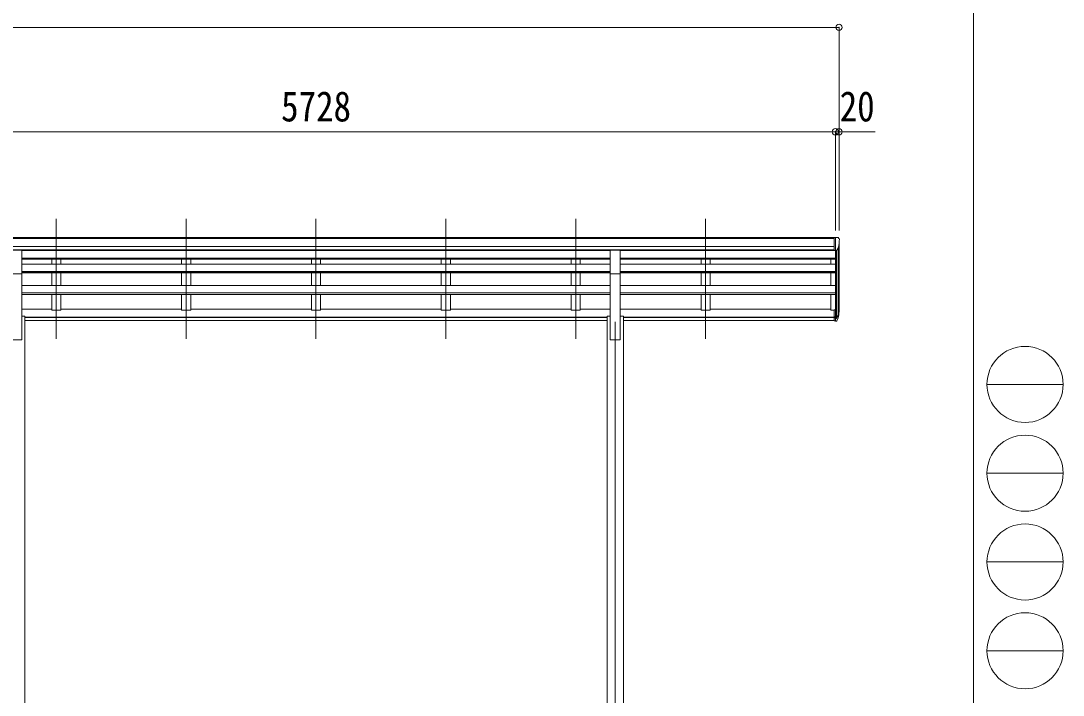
# Model space of a CAD drawing. Units: millimetres at full size. Extents: x -9783 to 9892, y -6828 to 6752.
# Drawn here: x 4144 to 9892, y -2978 to 743 of the extents above; entities that cross this region are included whole.
import ezdxf
from ezdxf.enums import TextEntityAlignment as Align

# ---------------------------------------------------------------- set-up
doc = ezdxf.new("R2010")
doc.units = ezdxf.units.MM
doc.header["$LTSCALE"] = 35
doc.header["$PDMODE"] = 32
doc.header["$PDSIZE"] = 35
for name, color, linetype, lineweight in [('0-1_本体', 4, 'Continuous', 9), ('0-2_部品', 7, 'Continuous', 9), ('0-8_PARTS2', 2, 'Continuous', 9), ('0-A_寸法', 6, 'Continuous', 9), ('F-0_240', 7, 'Continuous', 9)]:
    doc.layers.add(name, color=color, linetype=linetype, lineweight=lineweight)
doc.styles.add('ＭＳ ゴシック', font='')
doc.styles.get('ＭＳ ゴシック').set_extended_font_data('MS Gothic')

msp = doc.modelspace()

# ---------------------------------------------------------------- linework, layer by layer
at = {"layer": '0-1_本体'}
for p, q in [((8629.39, -453.07), (2924.39, -453.07)), ((8629.39, -458.42), (2924.39, -458.42)), ((8629.39, -501.95), (2914.39, -501.96)), ((8651.6, -508.63), (8651.6, -878.34)), ((8655.89, -854.07), (8655.89, -489.83)), ((8629.39, -519.62), (2914.39, -519.62)), ((4149.39, -522.12), (4615.89, -522.12)), ((4149.39, -524.46), (7394.39, -524.46)), ((4149.39, -566.66), (7394.39, -566.66)), ((4149.39, -568.05), (7394.39, -568.05)), ((4149.39, -571.74), (7394.39, -571.74)), ((4314.89, -522), (4314.89, -524.46)), ((4314.89, -571.74), (4314.89, -598.99)), ((4364.89, -522), (4364.89, -524.46)), ((4364.89, -571.74), (4364.89, -598.99)), ((7394.39, -522), (4615.89, -522.12)), ((5030.89, -522), (5030.89, -524.46)), ((5030.89, -571.74), (5030.89, -598.99)), ((5080.89, -522), (5080.89, -524.46)), ((5080.89, -571.74), (5080.89, -598.99)), ((5746.89, -522), (5746.89, -524.46)), ((5746.89, -571.74), (5746.89, -598.99)), ((5796.89, -522), (5796.89, -524.46)), ((5796.89, -571.74), (5796.89, -598.99)), ((6462.89, -522), (6462.89, -524.46)), ((6462.89, -571.74), (6462.89, -598.99)), ((6512.89, -522), (6512.89, -524.46)), ((6512.89, -571.74), (6512.89, -598.99)), ((7178.89, -522), (7178.89, -524.46)), ((7178.89, -571.74), (7178.89, -598.99)), ((7228.89, -522), (7228.89, -524.46)), ((7228.89, -571.74), (7228.89, -598.99)), ((7449.39, -522), (8629.39, -522)), ((8635.89, -524.46), (7449.39, -524.46)), ((8635.89, -566.66), (7449.39, -566.66)), ((8635.89, -568.05), (7449.39, -568.05)), ((8635.89, -571.74), (7449.39, -571.74)), ((7894.89, -522), (7894.89, -524.46)), ((7894.89, -571.74), (7894.89, -598.99)), ((7944.89, -522), (7944.89, -524.46)), ((7944.89, -571.74), (7944.89, -598.99)), ((8610.89, -598.99), (8610.89, -571.74)), ((8635.89, -524.46), (8635.89, -851.9)), ((8641.89, -523.98), (8641.89, -896.34)), ((4149.39, -598.99), (7394.39, -598.99)), ((8635.89, -598.99), (7449.39, -598.99)), ((4149.39, -639.72), (7394.39, -639.72)), ((4149.39, -641.2), (7394.39, -641.2)), ((4149.39, -648.01), (7394.39, -648.01)), ((4149.39, -1017.2), (4149.39, -653.25)), ((4314.89, -648.01), (4314.89, -717.5)), ((4364.89, -648.01), (4364.89, -717.5)), ((5030.89, -648.01), (5030.89, -717.5)), ((5080.89, -648.01), (5080.89, -717.5)), ((5746.89, -648.01), (5746.89, -717.5)), ((5796.89, -648.01), (5796.89, -717.5)), ((6462.89, -648.01), (6462.89, -717.5)), ((6512.89, -648.01), (6512.89, -717.5)), ((7178.89, -648.01), (7178.89, -717.5)), ((7228.89, -648.01), (7228.89, -717.5)), ((7394.39, -1017.2), (7394.39, -653.25)), ((8635.89, -639.72), (7449.39, -639.72)), ((8635.89, -641.2), (7449.39, -641.2)), ((8635.89, -648.01), (7449.39, -648.01)), ((7449.39, -1017.2), (7449.39, -653.25)), ((7894.89, -648.01), (7894.89, -717.5)), ((7944.89, -648.01), (7944.89, -717.5)), ((8610.89, -717.5), (8610.89, -648.01)), ((4149.39, -717.5), (7394.39, -717.5)), ((8635.89, -717.5), (7449.39, -717.5)), ((4149.39, -756.81), (7394.39, -756.81)), ((4149.39, -758.3), (7394.39, -758.3)), ((4149.39, -767.77), (7394.39, -767.77)), ((4314.89, -767.77), (4314.89, -852.73)), ((4364.89, -767.77), (4364.89, -852.73)), ((5030.89, -767.77), (5030.89, -852.73)), ((5080.89, -767.77), (5080.89, -852.73)), ((5746.89, -767.77), (5746.89, -852.73)), ((5796.89, -767.77), (5796.89, -852.73)), ((6462.89, -767.77), (6462.89, -852.73)), ((6512.89, -767.77), (6512.89, -852.73)), ((7178.89, -767.77), (7178.89, -852.73)), ((7228.89, -767.77), (7228.89, -852.73)), ((8635.89, -756.81), (7449.39, -756.81)), ((8635.89, -758.3), (7449.39, -758.3)), ((8635.89, -767.77), (7449.39, -767.77)), ((7894.89, -767.77), (7894.89, -852.73)), ((7944.89, -767.77), (7944.89, -852.73)), ((8610.89, -852.73), (8610.89, -767.77)), ((4149.39, -847.93), (4314.89, -847.93)), ((4314.89, -852.73), (4364.89, -852.73)), ((4364.89, -847.93), (5030.89, -847.93)), ((5030.89, -852.73), (5080.89, -852.73)), ((5746.89, -847.93), (5080.89, -847.93)), ((5746.89, -852.73), (5796.89, -852.73)), ((6462.89, -847.93), (5796.89, -847.93)), ((6462.89, -852.73), (6512.89, -852.73)), ((7178.89, -847.93), (6512.89, -847.93)), ((7178.89, -852.73), (7228.89, -852.73)), ((7394.39, -847.93), (7228.89, -847.93)), ((7894.89, -847.93), (7449.39, -847.93)), ((7894.89, -852.73), (7944.89, -852.73)), ((8610.89, -847.93), (7944.89, -847.93)), ((8629.39, -852.73), (8610.89, -852.73)), ((4167.09, -887.2), (4149.39, -887.2)), ((4167.09, -887.2), (4167.09, -4367.2)), ((4167.09, -892.23), (7376.69, -892.23)), ((4167.09, -893.61), (7376.69, -893.61)), ((4167.09, -910.79), (7376.69, -910.79)), ((7394.39, -887.2), (7376.69, -887.2)), ((7376.69, -887.2), (7376.69, -4367.2)), ((7467.09, -887.2), (7449.39, -887.2)), ((7467.09, -887.2), (7467.09, -4367.2)), ((8629.39, -892.23), (7467.09, -892.23)), ((8629.39, -893.61), (7467.09, -893.61)), ((8629.39, -910.79), (7467.09, -910.79)), ((4149.39, -1017.2), (4094.39, -1017.2)), ((7449.39, -1017.2), (7394.39, -1017.2))]:
    msp.add_line(p, q, dxfattribs=at)
at = {"layer": '0-2_部品', "color": 6}
for p, q in [((2907.89, 131.16), (8635.89, 131.16)), ((8635.89, 131.16), (8655.89, 131.16))]:
    msp.add_line(p, q, dxfattribs=at)
at = {"layer": '0-2_部品'}
for p, q in [((8629.39, -451.47), (8619.39, -451.56)), ((8619.39, -453.07), (8619.39, -451.56)), ((8629.39, -523.46), (8629.39, -451.47)), ((8647.89, -451.47), (8629.39, -451.47)), ((8635.89, -524.46), (8635.89, -451.47)), ((8647.89, -451.47), (8650.22, -451.61)), ((8650.98, -452.04), (8655.04, -457.85)), ((8643.51, -522.64), (8652.79, -506.58)), ((8657.89, -460.84), (8657.89, -461.47)), ((4149.39, -521.34), (4094.39, -521.34)), ((4149.39, -653.41), (4149.39, -521.34)), ((7449.39, -521.34), (7394.39, -521.34)), ((7394.39, -653.41), (7394.39, -521.34)), ((7449.39, -653.41), (7449.39, -521.34)), ((8629.39, -523.46), (8635.89, -523.46)), ((8635.89, -524.46), (8641.1, -524.14)), ((4149.39, -653.41), (4094.39, -653.41)), ((7449.39, -653.41), (7394.39, -653.41)), ((8629.39, -851.9), (8629.39, -912.96)), ((8629.39, -851.9), (8635.89, -851.9)), ((8635.89, -851.9), (8635.89, -913.78)), ((8629.39, -890.21), (8635.89, -890.21)), ((8629.39, -895.61), (8635.89, -895.61)), ((8629.39, -912.96), (8635.89, -912.96)), ((8635.89, -896.61), (8641.02, -896.61)), ((8635.89, -898.61), (8640.73, -898.61)), ((8635.89, -913.78), (8640.73, -913.78)), ((8642.32, -895.86), (8652.07, -877.45)), ((8653.49, -877.94), (8643.33, -897.11)), ((8650.91, -894.8), (8643.33, -912.28))]:
    msp.add_line(p, q, dxfattribs=at)
for centre, radius, start, end in [((8650.16, -452.61), 1, 35, 86.5), ((8654.89, -460.84), 3, 0, 87), ((8455.89, -461.47), 202, 347.09739, 0), ((8640.91, -521.14), 3, 273.5, 330), ((8567.94, -851.49), 88.05, 342.78929, 2.77608), ((8567.23, -855.77), 89.07, 345.58812, 5.50424), ((8640.73, -895.61), 3, 270, 330), ((8640.73, -910.78), 3, 270, 330), ((8641.02, -895.11), 1.5, 270, 330), ((8522.67, -858.72), 133.22, 344.28698, 356.72013)]:
    msp.add_arc(centre, radius, start, end, dxfattribs=at)
at = {"layer": '0-8_PARTS2'}
for p, q in [((4339.89, -1010.99), (4339.89, -348.47)), ((5055.89, -1010.99), (5055.89, -348.47)), ((5771.89, -1010.99), (5771.89, -348.47)), ((6487.89, -1010.99), (6487.89, -348.47)), ((7203.89, -1010.99), (7203.89, -348.47)), ((7919.89, -1010.99), (7919.89, -348.47)), ((7421.89, -917.2), (7421.89, -4467.2))]:
    msp.add_line(p, q, dxfattribs=at)
at = {"layer": '0-A_寸法'}
for p, q in [((-2840.11, 707.48), (8655.89, 707.48)), ((8655.89, 707.48), (8655.89, -414.46)), ((8635.89, 131.16), (8635.89, -414.46)), ((8655.89, 131.16), (8655.89, -414.46)), ((8655.89, 131.16), (8855.89, 131.16))]:
    msp.add_line(p, q, dxfattribs=at)
for p in [(8655.89, 707.48), (8635.89, 131.16), (8655.89, 131.16)]:
    msp.add_point(p, dxfattribs=at)
at = {"layer": 'F-0_240', "color": 5}
msp.add_line((9396.97, 6751.9), (9396.97, -6828.1), dxfattribs=at)
at = {"layer": 'F-0_240', "color": 4}
for p, q in [((9471.77, -1263.1), (9891.77, -1263.1)), ((9471.77, -1753.1), (9891.77, -1753.1)), ((9471.77, -2243.1), (9891.77, -2243.1)), ((9471.77, -2733.1), (9891.77, -2733.1))]:
    msp.add_line(p, q, dxfattribs=at)
for centre in [(9681.77, -1263.1), (9681.77, -1753.1), (9681.77, -2243.1), (9681.77, -2733.1)]:
    msp.add_circle(centre, 210, dxfattribs=at)

# ---------------------------------------------------------------- texts
at = {"layer": '0-A_寸法', "color": 7, "style": 'ＭＳ ゴシック', "width": 0.85}
for s, p in [('5728', (5579.39, 138.16)), ('20', (8659.64, 138.16))]:
    msp.add_text(s, height=166.8, dxfattribs=at).set_placement(p, align=Align.BOTTOM_LEFT)

doc.saveas('drawing.dxf')
